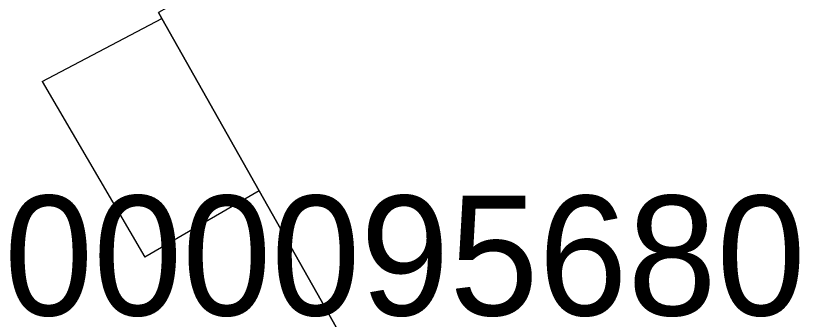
# Model space of a CAD drawing. Header units: metres. Extents: x 0 to 105485, y 0 to 425721.
# Drawn here: x 104956.25 to 104962.32, y 425446.1 to 425448.38 of the extents above; entities that cross this region are included whole.
import ezdxf
from ezdxf.enums import TextEntityAlignment as Align

# ---------------------------------------------------------------- set-up
doc = ezdxf.new("R2010")
doc.units = ezdxf.units.M
doc.header["$MEASUREMENT"] = 0
for name, color, linetype, lineweight in [('B-XX-MO-ONDERZOEK_SONDERING-T', 90, 'Continuous', 18), ('B-XX-VH-OPENVERHARDING-G', 90, 'Continuous', 18), ('B-XX-VW-MARKERING-G', 7, 'Continuous', 18)]:
    doc.layers.add(name, color=color, linetype=linetype, lineweight=lineweight)

msp = doc.modelspace()

# ---------------------------------------------------------------- linework, layer by layer
at = {"layer": 'B-XX-VH-OPENVERHARDING-G', "ltscale": 0.5}
for points in [[(104964.336, 425452.55), (104961.033, 425453.725), (104960.773, 425453.777), (104960.104, 425453.874), (104960.114, 425451.903), (104958.161, 425451.8), (104958.318, 425448.972), (104957.315, 425448.408), (104957.34, 425448.364), (104958.073, 425447.068), (104958.506, 425446.299), (104959.798, 425444), (104965.095, 425446.952)], [(104949.729, 425448.848), (104949.259, 425448.041), (104949.221, 425448.063), (104948.756, 425447.277), (104949.908, 425446.586), (104949.892, 425446.56), (104952.165, 425445.207), (104950.311, 425442.215), (104950.086, 425441.88), (104951.765, 425440.885), (104953.402, 425441.876), (104953.967, 425440.854), (104957.212, 425442.605), (104959.798, 425444), (104958.506, 425446.299), (104958.073, 425447.068), (104957.34, 425448.364), (104957.315, 425448.408)]]:
    msp.add_lwpolyline(points, dxfattribs=at)
at = {"layer": 'B-XX-VW-MARKERING-G', "color": 0, "ltscale": 0.5, "true_color": 0x808080}
for points in [[(104956.442, 425447.89, 3.5705), (104957.34, 425448.364, 3.4973)], [(104956.442, 425447.89, 3.5705), (104957.213, 425446.568, 3.497)], [(104958.073, 425447.068, 3.4344), (104957.213, 425446.568, 3.497)]]:
    msp.add_polyline3d(points, dxfattribs=at)

# ---------------------------------------------------------------- texts
at = {"layer": 'B-XX-MO-ONDERZOEK_SONDERING-T', "color": 10, "lineweight": 18}
msp.add_text('CPT000000095680', height=0.9, dxfattribs=at).set_placement((104956.96, 425446.58), align=Align.MIDDLE_CENTER)

doc.saveas('drawing.dxf')
